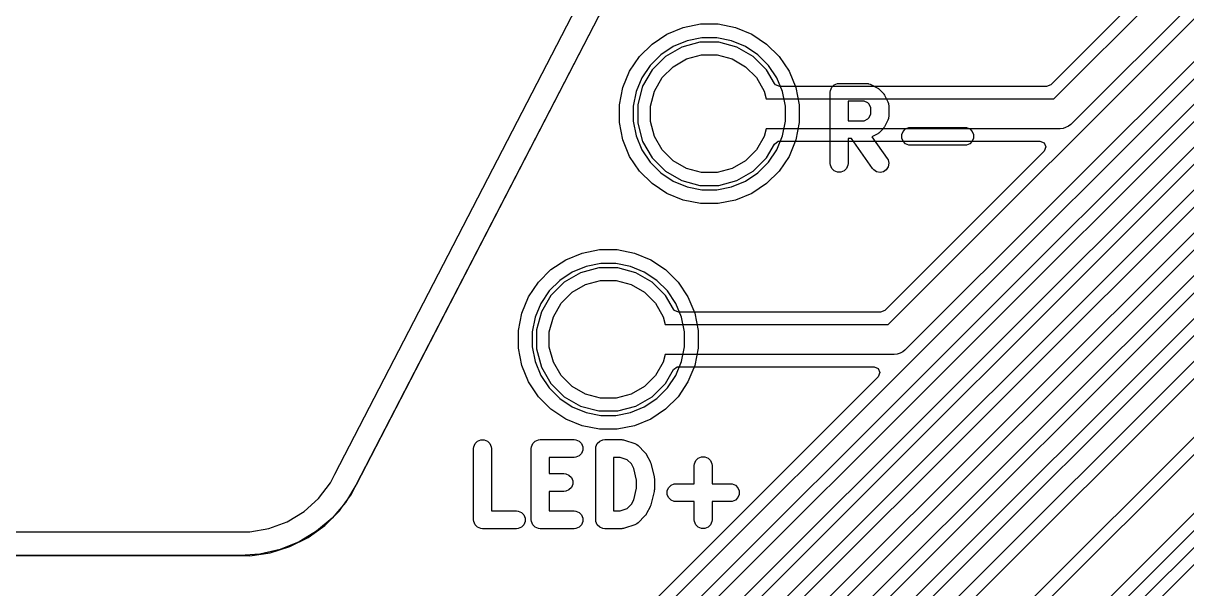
# Model space of a CAD drawing. Extents: x 117.4 to 171.8, y -136.1 to -67.8.
# Drawn here: x 129.31 to 139.1, y -120.69 to -115.93 of the extents above; entities that cross this region are included whole.
import ezdxf

# ---------------------------------------------------------------- set-up
doc = ezdxf.new("R2010")
doc.units = 0
doc.layers.add('BLACK', color=7, linetype='CONTINUOUS')

msp = doc.modelspace()

# ---------------------------------------------------------------- linework, layer by layer
at = {"layer": 'BLACK', "linetype": 'CONTINUOUS'}
for p, q in [((131.931156, -119.724101), (139.391156, -105.284101)), ((139.568844, -105.375898), (132.108844, -119.815899)), ((137.979006, -116.563), (143.6932, -110.848806)), ((136.583314, -118.463), (144.0498, -110.996514)), ((143.910003, -110.991214), (138.121415, -116.779803)), ((132.277317, -123.273305), (144.4064, -111.144222)), ((144.266603, -111.138922), (136.725723, -118.679803)), ((144.536481, -111.229668), (132.407399, -123.35875)), ((132.532317, -123.378929), (144.6614, -111.249846)), ((144.791481, -111.335292), (132.662398, -123.464375)), ((133.716117, -122.555753), (144.9164, -111.35547)), ((145.046482, -111.440915), (133.846199, -122.641198)), ((135.003517, -121.628976), (145.1714, -111.461094)), ((145.301482, -111.546539), (135.133599, -121.714421)), ((135.258518, -121.734601), (145.4264, -111.566719)), ((145.556482, -111.652163), (135.388599, -121.820047)), ((135.513518, -121.840225), (145.681399, -111.672343)), ((145.81148, -111.757789), (135.643599, -121.925671)), ((135.768518, -121.945847), (145.9364, -111.777966)), ((146.066481, -111.863412), (135.898599, -122.031293)), ((136.052454, -122.022536), (146.1914, -111.88359)), ((132.109644, -119.815437), (136.167574, -111.960677)), ((146.490144, -112.079822), (136.351198, -122.218768)), ((136.505054, -122.21001), (146.644, -112.071064)), ((146.942744, -112.267296), (136.803798, -122.406242)), ((136.921277, -122.433861), (147.0966, -112.258538)), ((147.183321, -112.315501), (137.007998, -122.490824)), ((137.124477, -122.518029), (147.2998, -112.342706)), ((138.992195, -115.404855), (137.951195, -116.445855)), ((134.859384, -115.962725), (135.005507, -115.93366)), ((135.005507, -115.93366), (135.154493, -115.93366)), ((135.154493, -115.93366), (135.300616, -115.962725)), ((134.597861, -116.102512), (134.721738, -116.01974)), ((134.721738, -116.01974), (134.859384, -115.962725)), ((135.016965, -116.05), (134.893319, -116.074595)), ((135.143035, -116.05), (135.016965, -116.05)), ((135.266681, -116.074595), (135.143035, -116.05)), ((135.300616, -115.962725), (135.438262, -116.01974)), ((135.438262, -116.01974), (135.562139, -116.102512)), ((134.492512, -116.207861), (134.597861, -116.102512)), ((134.776846, -116.122839), (134.672024, -116.192879)), ((134.847442, -116.128559), (134.710058, -116.207877)), ((134.893319, -116.074595), (134.776846, -116.122839)), ((135.000677, -116.0875), (134.847442, -116.128559)), ((135.000679, -116.0875), (135.000677, -116.0875)), ((135.159321, -116.0875), (135.000679, -116.0875)), ((135.159322, -116.0875), (135.159321, -116.0875)), ((135.312557, -116.128559), (135.159322, -116.0875)), ((135.383154, -116.122839), (135.266681, -116.074595)), ((135.449941, -116.207877), (135.312557, -116.128559)), ((135.487976, -116.192879), (135.383154, -116.122839)), ((135.562139, -116.102512), (135.667488, -116.207861)), ((134.40974, -116.331738), (134.492512, -116.207861)), ((134.672024, -116.192879), (134.582879, -116.282024)), ((134.710051, -116.207883), (134.597883, -116.320051)), ((134.710058, -116.207877), (134.710051, -116.207883)), ((134.775619, -116.293323), (134.888658, -116.22806)), ((134.888658, -116.22806), (135.014737, -116.194278)), ((135.014737, -116.194278), (135.145263, -116.194278)), ((135.145263, -116.194278), (135.271342, -116.22806)), ((135.271342, -116.22806), (135.384381, -116.293323)), ((135.449948, -116.207883), (135.449941, -116.207877)), ((135.562116, -116.320051), (135.449948, -116.207883)), ((135.577121, -116.282024), (135.487976, -116.192879)), ((135.667488, -116.207861), (135.75026, -116.331738)), ((134.352725, -116.469384), (134.40974, -116.331738)), ((134.582879, -116.282024), (134.512839, -116.386846)), ((134.597877, -116.320058), (134.518559, -116.457442)), ((134.597883, -116.320051), (134.597877, -116.320058)), ((134.683323, -116.385619), (134.775619, -116.293323)), ((135.384381, -116.293323), (135.476677, -116.385619)), ((135.562122, -116.320058), (135.562116, -116.320051)), ((135.628772, -116.4355), (135.562122, -116.320058)), ((135.647161, -116.386846), (135.577121, -116.282024)), ((135.75026, -116.331738), (135.807275, -116.469384)), ((134.512839, -116.386846), (134.464595, -116.503319)), ((134.61806, -116.498658), (134.683323, -116.385619)), ((135.476677, -116.385619), (135.54194, -116.498658)), ((135.636718, -116.445855), (135.628772, -116.4355)), ((135.672073, -116.4605), (135.636718, -116.445855)), ((135.695405, -116.503319), (135.647161, -116.386846)), ((136.109181, -116.467103), (136.129873, -116.446411)), ((136.129873, -116.446411), (136.156909, -116.435212)), ((136.156909, -116.435212), (136.171541, -116.433771)), ((136.171541, -116.433771), (136.400112, -116.433771)), ((136.400112, -116.433771), (136.414744, -116.435212)), ((136.414744, -116.435212), (136.417233, -116.436243)), ((136.417233, -116.436243), (136.419921, -116.436434)), ((136.419921, -116.436434), (136.433653, -116.441689)), ((136.433653, -116.441689), (136.490796, -116.47026)), ((137.951195, -116.445855), (137.91584, -116.4605)), ((134.32366, -116.615507), (134.352725, -116.469384)), ((134.464595, -116.503319), (134.44, -116.626965)), ((134.518559, -116.457442), (134.4775, -116.610677)), ((134.584278, -116.624737), (134.61806, -116.498658)), ((135.54194, -116.498658), (135.55918, -116.563)), ((137.91584, -116.4605), (135.672073, -116.4605)), ((135.72, -116.626965), (135.695405, -116.503319)), ((135.807275, -116.469384), (135.83634, -116.615507)), ((136.096541, -116.508771), (136.097982, -116.494139)), ((136.096541, -117.108771), (136.096541, -116.508771)), ((136.097982, -116.494139), (136.109181, -116.467103)), ((136.490796, -116.47026), (136.497093, -116.474223)), ((136.497093, -116.474223), (136.498924, -116.474982)), ((136.498924, -116.474982), (136.500983, -116.476672)), ((136.500983, -116.476672), (136.503239, -116.478092)), ((136.503239, -116.478092), (136.504537, -116.479589)), ((136.504537, -116.479589), (136.510289, -116.48431)), ((136.510289, -116.48431), (136.53886, -116.512882)), ((136.53886, -116.512882), (136.54358, -116.518633)), ((136.54358, -116.518633), (136.545075, -116.51993)), ((136.545075, -116.51993), (136.546493, -116.522183)), ((136.546493, -116.522183), (136.548187, -116.524247)), ((136.548187, -116.524247), (136.548945, -116.526078)), ((136.548945, -116.526078), (136.552908, -116.532373)), ((136.552908, -116.532373), (136.58148, -116.589515)), ((134.32366, -116.626965), (134.32366, -116.615507)), ((134.32366, -116.764493), (134.32366, -116.626965)), ((134.44, -116.626965), (134.44, -116.753035)), ((134.4775, -116.610677), (134.4775, -116.769322)), ((134.584278, -116.755263), (134.584278, -116.624737)), ((135.55918, -116.563), (137.979006, -116.563)), ((135.72, -116.753035), (135.72, -116.626965)), ((135.83634, -116.615507), (135.83634, -116.764493)), ((136.382408, -116.583771), (136.246541, -116.583771)), ((136.246541, -116.583771), (136.246541, -116.748057)), ((136.412826, -116.59898), (136.382408, -116.583771)), ((136.424186, -116.61034), (136.412826, -116.59898)), ((136.439398, -116.640762), (136.424186, -116.61034)), ((136.439398, -116.691065), (136.439398, -116.640762)), ((136.58148, -116.589515), (136.586735, -116.603247)), ((136.586735, -116.603247), (136.586926, -116.605936)), ((136.586926, -116.605936), (136.587957, -116.608425)), ((136.587957, -116.608425), (136.589398, -116.623057)), ((136.589398, -116.623057), (136.589398, -116.708771)), ((136.382406, -116.748057), (136.412828, -116.732845)), ((136.412828, -116.732845), (136.424187, -116.721486)), ((136.424187, -116.721486), (136.439398, -116.691065)), ((136.58148, -116.742313), (136.552908, -116.799455)), ((136.586735, -116.728581), (136.58148, -116.742313)), ((136.586926, -116.725891), (136.586735, -116.728581)), ((136.587957, -116.723403), (136.586926, -116.725891)), ((136.589398, -116.708771), (136.587957, -116.723403)), ((134.352725, -116.910616), (134.32366, -116.764493)), ((134.44, -116.753035), (134.464595, -116.876681)), ((134.4775, -116.769322), (134.518559, -116.922557)), ((134.61806, -116.881342), (134.584278, -116.755263)), ((135.55918, -116.817), (135.54194, -116.881342)), ((138.031612, -116.817), (135.55918, -116.817)), ((135.695405, -116.876681), (135.72, -116.753035)), ((135.83634, -116.764493), (135.807275, -116.910616)), ((136.246541, -116.748057), (136.382406, -116.748057)), ((136.538859, -116.818947), (136.510288, -116.847518)), ((136.543579, -116.813194), (136.538859, -116.818947)), ((136.545075, -116.811898), (136.543579, -116.813194)), ((136.546494, -116.809643), (136.545075, -116.811898)), ((136.548186, -116.807582), (136.546494, -116.809643)), ((136.548944, -116.805751), (136.548186, -116.807582)), ((136.552908, -116.799455), (136.548944, -116.805751)), ((136.697982, -116.865568), (136.709181, -116.838532)), ((136.709181, -116.838532), (136.729873, -116.81784)), ((136.729873, -116.81784), (136.756909, -116.806641)), ((136.756909, -116.806641), (136.771541, -116.8052)), ((136.771541, -116.8052), (137.228684, -116.8052)), ((137.228684, -116.8052), (137.243316, -116.806641)), ((137.243316, -116.806641), (137.270352, -116.81784)), ((137.270352, -116.81784), (137.291044, -116.838532)), ((137.291044, -116.838532), (137.302243, -116.865568)), ((138.056388, -116.81456), (138.031612, -116.817)), ((138.056389, -116.81456), (138.056388, -116.81456)), ((138.075352, -116.806704), (138.056389, -116.81456)), ((138.102169, -116.795597), (138.075352, -116.806704)), ((138.10217, -116.795596), (138.102169, -116.795597)), ((138.121415, -116.779803), (138.10217, -116.795596)), ((134.40974, -117.048262), (134.352725, -116.910616)), ((134.464595, -116.876681), (134.512839, -116.993154)), ((134.518559, -116.922557), (134.597877, -117.059941)), ((134.683323, -116.994381), (134.61806, -116.881342)), ((135.54194, -116.881342), (135.476677, -116.994381)), ((135.628772, -116.9445), (135.659132, -116.921204)), ((135.647161, -116.993154), (135.695405, -116.876681)), ((135.659132, -116.921204), (135.672073, -116.9195)), ((135.672073, -116.9195), (137.861148, -116.9195)), ((135.807275, -116.910616), (135.75026, -117.048262)), ((136.275349, -116.898057), (136.246541, -116.898057)), ((136.246541, -116.898057), (136.246541, -117.108771)), ((136.452955, -117.15178), (136.275349, -116.898057)), ((136.490796, -116.861567), (136.447913, -116.883008)), ((136.447913, -116.883008), (136.57584, -117.065761)), ((136.497092, -116.857603), (136.490796, -116.861567)), ((136.498923, -116.856845), (136.497092, -116.857603)), ((136.500984, -116.855153), (136.498923, -116.856845)), ((136.503239, -116.853734), (136.500984, -116.855153)), ((136.504535, -116.852238), (136.503239, -116.853734)), ((136.510288, -116.847518), (136.504535, -116.852238)), ((136.697982, -116.894832), (136.697982, -116.865568)), ((136.709181, -116.921868), (136.697982, -116.894832)), ((136.729873, -116.94256), (136.709181, -116.921868)), ((137.291044, -116.921868), (137.270352, -116.94256)), ((137.302243, -116.894832), (137.291044, -116.921868)), ((137.302243, -116.865568), (137.302243, -116.894832)), ((137.861148, -116.9195), (137.896503, -116.934145)), ((137.896503, -116.934145), (137.911148, -116.9695)), ((134.512839, -116.993154), (134.582879, -117.097976)), ((134.775619, -117.086677), (134.683323, -116.994381)), ((135.476677, -116.994381), (135.384381, -117.086677)), ((135.562122, -117.059941), (135.628772, -116.9445)), ((135.577121, -117.097976), (135.647161, -116.993154)), ((137.896503, -117.004855), (136.555503, -118.345855)), ((136.756909, -116.953759), (136.729873, -116.94256)), ((136.771541, -116.9552), (136.756909, -116.953759)), ((137.228684, -116.9552), (136.771541, -116.9552)), ((137.243316, -116.953759), (137.228684, -116.9552)), ((137.270352, -116.94256), (137.243316, -116.953759)), ((137.911148, -116.9695), (137.896503, -117.004855)), ((134.492512, -117.172139), (134.40974, -117.048262)), ((134.582879, -117.097976), (134.672024, -117.187121)), ((134.597877, -117.059941), (134.597883, -117.059948)), ((134.597883, -117.059948), (134.710051, -117.172116)), ((134.888658, -117.15194), (134.775619, -117.086677)), ((135.384381, -117.086677), (135.271342, -117.15194)), ((135.449944, -117.17212), (135.56212, -117.059944)), ((135.487976, -117.187121), (135.577121, -117.097976)), ((135.56212, -117.059944), (135.562122, -117.059941)), ((135.75026, -117.048262), (135.667488, -117.172139)), ((136.097982, -117.123403), (136.096541, -117.108771)), ((136.109181, -117.150439), (136.097982, -117.123403)), ((136.2451, -117.123403), (136.233901, -117.150439)), ((136.246541, -117.108771), (136.2451, -117.123403)), ((136.57584, -117.065761), (136.58305, -117.078574)), ((136.58305, -117.078574), (136.58938, -117.107145)), ((136.58938, -117.107145), (136.584295, -117.135963)), ((134.597861, -117.277488), (134.492512, -117.172139)), ((134.672024, -117.187121), (134.776846, -117.257161)), ((134.710051, -117.172116), (134.710058, -117.172122)), ((134.710058, -117.172122), (134.823152, -117.237416)), ((135.014737, -117.185722), (134.888658, -117.15194)), ((135.145263, -117.185722), (135.014737, -117.185722)), ((135.271342, -117.15194), (135.145263, -117.185722)), ((135.312556, -117.251441), (135.410476, -117.194907)), ((135.383154, -117.257161), (135.487976, -117.187121)), ((135.410476, -117.194907), (135.449941, -117.172122)), ((135.449941, -117.172121), (135.449944, -117.17212)), ((135.449941, -117.172122), (135.449941, -117.172121)), ((135.667488, -117.172139), (135.562139, -117.277488)), ((136.129873, -117.171131), (136.109181, -117.150439)), ((136.156909, -117.18233), (136.129873, -117.171131)), ((136.186173, -117.18233), (136.156909, -117.18233)), ((136.213209, -117.171131), (136.186173, -117.18233)), ((136.233901, -117.150439), (136.213209, -117.171131)), ((136.462527, -117.162941), (136.452955, -117.15178)), ((136.487205, -117.178667), (136.462527, -117.162941)), ((136.516023, -117.183753), (136.487205, -117.178667)), ((136.544594, -117.177423), (136.516023, -117.183753)), ((136.568568, -117.160642), (136.544594, -117.177423)), ((136.584295, -117.135963), (136.568568, -117.160642)), ((134.721738, -117.36026), (134.597861, -117.277488)), ((134.776846, -117.257161), (134.893319, -117.305405)), ((134.823152, -117.237416), (134.847444, -117.251441)), ((134.847444, -117.251441), (135.000679, -117.2925)), ((134.893319, -117.305405), (135.016965, -117.33)), ((135.000679, -117.2925), (135.000683, -117.2925)), ((135.000683, -117.2925), (135.159317, -117.2925)), ((135.016965, -117.33), (135.143035, -117.33)), ((135.143035, -117.33), (135.266681, -117.305405)), ((135.159317, -117.2925), (135.159321, -117.2925)), ((135.159321, -117.2925), (135.312556, -117.251441)), ((135.266681, -117.305405), (135.383154, -117.257161)), ((135.562139, -117.277488), (135.438262, -117.36026)), ((134.859384, -117.417275), (134.721738, -117.36026)), ((135.005507, -117.44634), (134.859384, -117.417275)), ((135.300616, -117.417275), (135.154493, -117.44634)), ((135.438262, -117.36026), (135.300616, -117.417275)), ((135.154493, -117.44634), (135.005507, -117.44634)), ((133.871738, -117.91974), (134.009384, -117.862725)), ((134.009384, -117.862725), (134.155507, -117.83366)), ((134.155507, -117.83366), (134.304493, -117.83366)), ((134.304493, -117.83366), (134.450616, -117.862725)), ((134.450616, -117.862725), (134.588262, -117.91974)), ((133.642512, -118.107861), (133.747861, -118.002512)), ((133.747861, -118.002512), (133.871738, -117.91974)), ((134.043319, -117.974595), (133.926846, -118.022839)), ((134.150677, -117.9875), (133.997442, -118.028559)), ((134.166965, -117.95), (134.043319, -117.974595)), ((134.150679, -117.9875), (134.150677, -117.9875)), ((134.309321, -117.9875), (134.150679, -117.9875)), ((134.293035, -117.95), (134.166965, -117.95)), ((134.416681, -117.974595), (134.293035, -117.95)), ((134.309322, -117.9875), (134.309321, -117.9875)), ((134.462557, -118.028559), (134.309322, -117.9875)), ((134.533154, -118.022839), (134.416681, -117.974595)), ((134.588262, -117.91974), (134.712139, -118.002512)), ((134.712139, -118.002512), (134.817488, -118.107861)), ((133.55974, -118.231738), (133.642512, -118.107861)), ((133.822024, -118.092879), (133.732879, -118.182024)), ((133.860051, -118.107883), (133.747883, -118.220051)), ((133.926846, -118.022839), (133.822024, -118.092879)), ((133.860058, -118.107877), (133.860051, -118.107883)), ((133.997442, -118.028559), (133.860058, -118.107877)), ((134.038658, -118.12806), (134.164737, -118.094278)), ((134.164737, -118.094278), (134.295263, -118.094278)), ((134.295263, -118.094278), (134.421342, -118.12806)), ((134.599941, -118.107877), (134.462557, -118.028559)), ((134.637976, -118.092879), (134.533154, -118.022839)), ((134.599948, -118.107883), (134.599941, -118.107877)), ((134.712116, -118.220051), (134.599948, -118.107883)), ((134.727121, -118.182024), (134.637976, -118.092879)), ((134.817488, -118.107861), (134.90026, -118.231738)), ((133.732879, -118.182024), (133.662839, -118.286846)), ((133.833323, -118.285619), (133.925619, -118.193323)), ((133.925619, -118.193323), (134.038658, -118.12806)), ((134.421342, -118.12806), (134.534381, -118.193323)), ((134.534381, -118.193323), (134.626677, -118.285619)), ((134.797161, -118.286846), (134.727121, -118.182024)), ((133.502725, -118.369384), (133.55974, -118.231738)), ((133.662839, -118.286846), (133.614595, -118.403319)), ((133.747877, -118.220058), (133.668559, -118.357442)), ((133.747883, -118.220051), (133.747877, -118.220058)), ((133.76806, -118.398658), (133.833323, -118.285619)), ((134.626677, -118.285619), (134.69194, -118.398658)), ((134.712122, -118.220058), (134.712116, -118.220051)), ((134.778772, -118.3355), (134.712122, -118.220058)), ((134.845405, -118.403319), (134.797161, -118.286846)), ((134.90026, -118.231738), (134.957275, -118.369384)), ((133.47366, -118.515507), (133.502725, -118.369384)), ((133.614595, -118.403319), (133.59, -118.526965)), ((133.668559, -118.357442), (133.6275, -118.510677)), ((133.734278, -118.524737), (133.76806, -118.398658)), ((134.69194, -118.398658), (134.70918, -118.463)), ((134.786718, -118.345855), (134.778772, -118.3355)), ((134.822073, -118.3605), (134.786718, -118.345855)), ((136.520148, -118.3605), (134.822073, -118.3605)), ((134.87, -118.526965), (134.845405, -118.403319)), ((134.957275, -118.369384), (134.98634, -118.515507)), ((136.555503, -118.345855), (136.520148, -118.3605)), ((134.70918, -118.463), (136.583314, -118.463)), ((133.47366, -118.526965), (133.47366, -118.515507)), ((133.47366, -118.664493), (133.47366, -118.526965)), ((133.59, -118.526965), (133.59, -118.653035)), ((133.6275, -118.510677), (133.6275, -118.669322)), ((133.734278, -118.655263), (133.734278, -118.524737)), ((134.87, -118.653035), (134.87, -118.526965)), ((134.98634, -118.515507), (134.98634, -118.664493)), ((133.502725, -118.810616), (133.47366, -118.664493)), ((133.59, -118.653035), (133.614595, -118.776681)), ((133.6275, -118.669322), (133.668559, -118.822557)), ((133.76806, -118.781342), (133.734278, -118.655263)), ((134.845405, -118.776681), (134.87, -118.653035)), ((134.98634, -118.664493), (134.957275, -118.810616)), ((136.706477, -118.695597), (136.684295, -118.704785)), ((136.706478, -118.695596), (136.706477, -118.695597)), ((136.725723, -118.679803), (136.706478, -118.695596)), ((133.614595, -118.776681), (133.662839, -118.893154)), ((133.833323, -118.894381), (133.76806, -118.781342)), ((134.69194, -118.781342), (134.626677, -118.894381)), ((134.70918, -118.717), (134.69194, -118.781342)), ((136.63592, -118.717), (134.70918, -118.717)), ((134.797161, -118.893154), (134.845405, -118.776681)), ((136.660696, -118.71456), (136.63592, -118.717)), ((136.660697, -118.71456), (136.660696, -118.71456)), ((136.684295, -118.704785), (136.660697, -118.71456)), ((133.55974, -118.948262), (133.502725, -118.810616)), ((133.662839, -118.893154), (133.732879, -118.997976)), ((133.668559, -118.822557), (133.747877, -118.959941)), ((133.925619, -118.986677), (133.833323, -118.894381)), ((134.626677, -118.894381), (134.534381, -118.986677)), ((134.712122, -118.959941), (134.778772, -118.8445)), ((134.727121, -118.997976), (134.797161, -118.893154)), ((134.778772, -118.8445), (134.809132, -118.821204)), ((134.809132, -118.821204), (134.822073, -118.8195)), ((134.822073, -118.8195), (136.465456, -118.8195)), ((134.957275, -118.810616), (134.90026, -118.948262)), ((136.465456, -118.8195), (136.500811, -118.834145)), ((136.500811, -118.834145), (136.515456, -118.8695)), ((136.515456, -118.8695), (136.500811, -118.904855)), ((136.500811, -118.904855), (132.229974, -123.175692)), ((133.642512, -119.072139), (133.55974, -118.948262)), ((133.747877, -118.959941), (133.747883, -118.959948)), ((133.747883, -118.959948), (133.860051, -119.072116)), ((134.038658, -119.05194), (133.925619, -118.986677)), ((134.534381, -118.986677), (134.421342, -119.05194)), ((134.599944, -119.07212), (134.71212, -118.959944)), ((134.71212, -118.959944), (134.712122, -118.959941)), ((134.90026, -118.948262), (134.817488, -119.072139)), ((133.747861, -119.177488), (133.642512, -119.072139)), ((133.732879, -118.997976), (133.822024, -119.087121)), ((133.822024, -119.087121), (133.926846, -119.157161)), ((133.860051, -119.072116), (133.860058, -119.072122)), ((133.860058, -119.072122), (133.997442, -119.15144)), ((134.164737, -119.085722), (134.038658, -119.05194)), ((134.295263, -119.085722), (134.164737, -119.085722)), ((134.421342, -119.05194), (134.295263, -119.085722)), ((134.533154, -119.157161), (134.637976, -119.087121)), ((134.558903, -119.095815), (134.599941, -119.072122)), ((134.599941, -119.072121), (134.599944, -119.07212)), ((134.599941, -119.072122), (134.599941, -119.072121)), ((134.637976, -119.087121), (134.727121, -118.997976)), ((134.817488, -119.072139), (134.712139, -119.177488)), ((133.871738, -119.26026), (133.747861, -119.177488)), ((133.926846, -119.157161), (134.043319, -119.205405)), ((133.997442, -119.15144), (133.997444, -119.151441)), ((133.997444, -119.151441), (134.150679, -119.1925)), ((134.309321, -119.1925), (134.462556, -119.151441)), ((134.416681, -119.205405), (134.533154, -119.157161)), ((134.462556, -119.151441), (134.558903, -119.095815)), ((134.712139, -119.177488), (134.588262, -119.26026)), ((134.009384, -119.317275), (133.871738, -119.26026)), ((134.043319, -119.205405), (134.166965, -119.23)), ((134.150679, -119.1925), (134.150683, -119.1925)), ((134.150683, -119.1925), (134.309317, -119.1925)), ((134.166965, -119.23), (134.293035, -119.23)), ((134.293035, -119.23), (134.416681, -119.205405)), ((134.309317, -119.1925), (134.309321, -119.1925)), ((134.588262, -119.26026), (134.450616, -119.317275)), ((134.155507, -119.34634), (134.009384, -119.317275)), ((134.304493, -119.34634), (134.155507, -119.34634)), ((134.450616, -119.317275), (134.304493, -119.34634)), ((133.097982, -119.494139), (133.109181, -119.467103)), ((133.109181, -119.467103), (133.129873, -119.446411)), ((133.129873, -119.446411), (133.156909, -119.435212)), ((133.156909, -119.435212), (133.186173, -119.435212)), ((133.186173, -119.435212), (133.213209, -119.446411)), ((133.213209, -119.446411), (133.233901, -119.467103)), ((133.233901, -119.467103), (133.2451, -119.494139)), ((133.583696, -119.494139), (133.594895, -119.467103)), ((133.594895, -119.467103), (133.615587, -119.446411)), ((133.615587, -119.446411), (133.642623, -119.435212)), ((133.642623, -119.435212), (133.657255, -119.433771)), ((133.657255, -119.433771), (133.942969, -119.433771)), ((133.942969, -119.433771), (133.957601, -119.435212)), ((133.957601, -119.435212), (133.984637, -119.446411)), ((133.984637, -119.446411), (134.005329, -119.467103)), ((134.005329, -119.467103), (134.016528, -119.494139)), ((134.126553, -119.494139), (134.137752, -119.467103)), ((134.137752, -119.467103), (134.158444, -119.446411)), ((134.158444, -119.446411), (134.18548, -119.435212)), ((134.18548, -119.435212), (134.200112, -119.433771)), ((134.200112, -119.433771), (134.342969, -119.433771)), ((134.342969, -119.433771), (134.350374, -119.4345)), ((134.350374, -119.4345), (134.352349, -119.43436)), ((134.352349, -119.43436), (134.354946, -119.43495)), ((134.354946, -119.43495), (134.357601, -119.435212)), ((134.357601, -119.435212), (134.359432, -119.43597)), ((134.359432, -119.43597), (134.366686, -119.43762)), ((134.366686, -119.43762), (134.452399, -119.466191)), ((134.452399, -119.466191), (134.465825, -119.472185)), ((134.465825, -119.472185), (134.46786, -119.47395)), ((134.46786, -119.47395), (134.470351, -119.474982)), ((134.470351, -119.474982), (134.481716, -119.484309)), ((133.096541, -119.508771), (133.097982, -119.494139)), ((133.096541, -120.108771), (133.096541, -119.508771)), ((133.2451, -119.494139), (133.246541, -119.508771)), ((133.246541, -119.508771), (133.246541, -120.033771)), ((133.582255, -119.508771), (133.583696, -119.494139)), ((133.582255, -120.108771), (133.582255, -119.508771)), ((133.984637, -119.571131), (133.957601, -119.58233)), ((134.005329, -119.550439), (133.984637, -119.571131)), ((134.016528, -119.523403), (134.005329, -119.550439)), ((134.016528, -119.494139), (134.016528, -119.523403)), ((134.125112, -119.508771), (134.126553, -119.494139)), ((134.125112, -120.108771), (134.125112, -119.508771)), ((134.481716, -119.484309), (134.538859, -119.541452)), ((134.538859, -119.541452), (134.543579, -119.547204)), ((134.543579, -119.547204), (134.545076, -119.548502)), ((134.545076, -119.548502), (134.546495, -119.550757)), ((134.546495, -119.550757), (134.548186, -119.552817)), ((134.548186, -119.552817), (134.548943, -119.554646)), ((134.548943, -119.554646), (134.552908, -119.560944)), ((134.552908, -119.560944), (134.581479, -119.618088)), ((134.987015, -119.589268), (135.014051, -119.578069)), ((135.014051, -119.578069), (135.043315, -119.578069)), ((135.043315, -119.578069), (135.070351, -119.589268)), ((133.942969, -119.583771), (133.732255, -119.583771)), ((133.732255, -119.583771), (133.732255, -119.719485)), ((133.957601, -119.58233), (133.942969, -119.583771)), ((134.330799, -119.583771), (134.275112, -119.583771)), ((134.275112, -119.583771), (134.275112, -120.033771)), ((134.388169, -119.602894), (134.330799, -119.583771)), ((134.424186, -119.638911), (134.388169, -119.602894)), ((134.443632, -119.677803), (134.424186, -119.638911)), ((134.467969, -119.775148), (134.443632, -119.677803)), ((134.581479, -119.618088), (134.581887, -119.619155)), ((134.581887, -119.619155), (134.582211, -119.619592)), ((134.582211, -119.619592), (134.584412, -119.625752)), ((134.584412, -119.625752), (134.586734, -119.63182)), ((134.586734, -119.63182), (134.586772, -119.632358)), ((134.586772, -119.632358), (134.587158, -119.633438)), ((134.587158, -119.633438), (134.61573, -119.747723)), ((134.953683, -119.651628), (134.955124, -119.636996)), ((134.953683, -119.8052), (134.953683, -119.651628)), ((134.955124, -119.636996), (134.966323, -119.60996)), ((134.966323, -119.60996), (134.987015, -119.589268)), ((135.070351, -119.589268), (135.091043, -119.60996)), ((135.091043, -119.60996), (135.102242, -119.636996)), ((135.102242, -119.636996), (135.103683, -119.651628)), ((135.103683, -119.651628), (135.103683, -119.8052)), ((131.893628, -119.79884), (131.930577, -119.725237)), ((131.930577, -119.725237), (131.930578, -119.725238)), ((131.930578, -119.725238), (131.930805, -119.724981)), ((131.930805, -119.724981), (131.931156, -119.724101)), ((133.732255, -119.719485), (133.857255, -119.719485)), ((133.857255, -119.719485), (133.871887, -119.720926)), ((133.871887, -119.720926), (133.898923, -119.732125)), ((133.898923, -119.732125), (133.919615, -119.752817)), ((133.919615, -119.752817), (133.930814, -119.779853)), ((134.467969, -119.842393), (134.467969, -119.775148)), ((134.61573, -119.747723), (134.616105, -119.750261)), ((134.616105, -119.750261), (134.616528, -119.751282)), ((134.616528, -119.751282), (134.61707, -119.756793)), ((134.61707, -119.756793), (134.61788, -119.762268)), ((134.61788, -119.762268), (134.617717, -119.76336)), ((134.617717, -119.76336), (134.617969, -119.765914)), ((134.617969, -119.765914), (134.617969, -119.851628)), ((131.793788, -119.929844), (131.893628, -119.79884)), ((132.107173, -119.818476), (132.020008, -119.962485)), ((132.071107, -119.892492), (132.109522, -119.815676)), ((132.108844, -119.815899), (132.107173, -119.818476)), ((132.109522, -119.815676), (132.109644, -119.815437)), ((133.857255, -119.869485), (133.732255, -119.869485)), ((133.732255, -119.869485), (133.732255, -120.033771)), ((133.871887, -119.868044), (133.857255, -119.869485)), ((133.898923, -119.856845), (133.871887, -119.868044)), ((133.919615, -119.836153), (133.898923, -119.856845)), ((133.930814, -119.809117), (133.919615, -119.836153)), ((133.930814, -119.779853), (133.930814, -119.809117)), ((134.443632, -119.939738), (134.467969, -119.842393)), ((134.61573, -119.869819), (134.587158, -119.984104)), ((134.616105, -119.86728), (134.61573, -119.869819)), ((134.616528, -119.86626), (134.616105, -119.86728)), ((134.61707, -119.860748), (134.616528, -119.86626)), ((134.61788, -119.855274), (134.61707, -119.860748)), ((134.617969, -119.851628), (134.617717, -119.854181)), ((134.617717, -119.854181), (134.61788, -119.855274)), ((134.726553, -119.865568), (134.737752, -119.838532)), ((134.726553, -119.894832), (134.726553, -119.865568)), ((134.737752, -119.838532), (134.758444, -119.81784)), ((134.758444, -119.81784), (134.78548, -119.806641)), ((134.78548, -119.806641), (134.800112, -119.8052)), ((134.800112, -119.8052), (134.953683, -119.8052)), ((135.103683, -119.8052), (135.257255, -119.8052)), ((135.257255, -119.8052), (135.271887, -119.806641)), ((135.271887, -119.806641), (135.298923, -119.81784)), ((135.298923, -119.81784), (135.319615, -119.838532)), ((135.319615, -119.838532), (135.330814, -119.865568)), ((135.330814, -119.865568), (135.330814, -119.894832)), ((131.671321, -120.039989), (131.793788, -119.929844)), ((132.020008, -119.962485), (131.908152, -120.094033)), ((131.987137, -120.009005), (132.071104, -119.892496)), ((132.071103, -119.892496), (132.071107, -119.892492)), ((132.071104, -119.892496), (132.071103, -119.892496)), ((134.424186, -119.97863), (134.443632, -119.939738)), ((134.737752, -119.921868), (134.726553, -119.894832)), ((134.758444, -119.94256), (134.737752, -119.921868)), ((134.78548, -119.953759), (134.758444, -119.94256)), ((134.800112, -119.9552), (134.78548, -119.953759)), ((134.953683, -119.9552), (134.800112, -119.9552)), ((134.953683, -120.108771), (134.953683, -119.9552)), ((135.257255, -119.9552), (135.103683, -119.9552)), ((135.103683, -119.9552), (135.103683, -120.108771)), ((135.271887, -119.953759), (135.257255, -119.9552)), ((135.298923, -119.94256), (135.271887, -119.953759)), ((135.319615, -119.921868), (135.298923, -119.94256)), ((135.330814, -119.894832), (135.319615, -119.921868)), ((131.530502, -120.125431), (131.671321, -120.039989)), ((131.847284, -120.155718), (131.969772, -120.033099)), ((131.969772, -120.033099), (131.987137, -120.009005)), ((133.246541, -120.033771), (133.457255, -120.033771)), ((133.457255, -120.033771), (133.471887, -120.035212)), ((133.471887, -120.035212), (133.498923, -120.046411)), ((133.498923, -120.046411), (133.519615, -120.067103)), ((133.519615, -120.067103), (133.530814, -120.094139)), ((133.732255, -120.033771), (133.942969, -120.033771)), ((133.942969, -120.033771), (133.957601, -120.035212)), ((133.957601, -120.035212), (133.984637, -120.046411)), ((133.984637, -120.046411), (134.005329, -120.067103)), ((134.005329, -120.067103), (134.016528, -120.094139)), ((134.275112, -120.033771), (134.330799, -120.033771)), ((134.330799, -120.033771), (134.388169, -120.014647)), ((134.388169, -120.014647), (134.424186, -119.97863)), ((134.543579, -120.070337), (134.538859, -120.07609)), ((134.545076, -120.06904), (134.543579, -120.070337)), ((134.546495, -120.066784), (134.545076, -120.06904)), ((134.548186, -120.064725), (134.546495, -120.066784)), ((134.548943, -120.062895), (134.548186, -120.064725)), ((134.552908, -120.056598), (134.548943, -120.062895)), ((134.581479, -119.999454), (134.552908, -120.056598)), ((134.581887, -119.998386), (134.581479, -119.999454)), ((134.582211, -119.99795), (134.581887, -119.998386)), ((134.584412, -119.991789), (134.582211, -119.99795)), ((134.586734, -119.985722), (134.584412, -119.991789)), ((134.586772, -119.985183), (134.586734, -119.985722)), ((134.587158, -119.984104), (134.586772, -119.985183)), ((131.376248, -120.183186), (131.530502, -120.125431)), ((131.706786, -120.257204), (131.847284, -120.155718)), ((131.908152, -120.094033), (131.776724, -120.20603)), ((133.097982, -120.123403), (133.096541, -120.108771)), ((133.109181, -120.150439), (133.097982, -120.123403)), ((133.129873, -120.171131), (133.109181, -120.150439)), ((133.519615, -120.150439), (133.498923, -120.171131)), ((133.530814, -120.123403), (133.519615, -120.150439)), ((133.530814, -120.094139), (133.530814, -120.123403)), ((133.583696, -120.123403), (133.582255, -120.108771)), ((133.594895, -120.150439), (133.583696, -120.123403)), ((133.615587, -120.171131), (133.594895, -120.150439)), ((134.005329, -120.150439), (133.984637, -120.171131)), ((134.016528, -120.123403), (134.005329, -120.150439)), ((134.016528, -120.094139), (134.016528, -120.123403)), ((134.126553, -120.123403), (134.125112, -120.108771)), ((134.137752, -120.150439), (134.126553, -120.123403)), ((134.158444, -120.171131), (134.137752, -120.150439)), ((134.452399, -120.151351), (134.366686, -120.179922)), ((134.465825, -120.145357), (134.452399, -120.151351)), ((134.46786, -120.143591), (134.465825, -120.145357)), ((134.470351, -120.14256), (134.46786, -120.143591)), ((134.481716, -120.133233), (134.470351, -120.14256)), ((134.538859, -120.07609), (134.481716, -120.133233)), ((134.955124, -120.123403), (134.953683, -120.108771)), ((134.966323, -120.150439), (134.955124, -120.123403)), ((134.987015, -120.171131), (134.966323, -120.150439)), ((135.091043, -120.150439), (135.070351, -120.171131)), ((135.102242, -120.123403), (135.091043, -120.150439)), ((135.103683, -120.108771), (135.102242, -120.123403)), ((118.51, -120.21), (131.13, -120.21)), ((131.13, -120.21), (131.131182, -120.210116)), ((131.131182, -120.210116), (131.131595, -120.210013)), ((131.131595, -120.210013), (131.131595, -120.21002)), ((131.131595, -120.21002), (131.213942, -120.21124)), ((131.213942, -120.21124), (131.376248, -120.183186)), ((131.551885, -120.334951), (131.706786, -120.257204)), ((131.776724, -120.20603), (131.629097, -120.295603)), ((133.156909, -120.18233), (133.129873, -120.171131)), ((133.171541, -120.183771), (133.156909, -120.18233)), ((133.457255, -120.183771), (133.171541, -120.183771)), ((133.471887, -120.18233), (133.457255, -120.183771)), ((133.498923, -120.171131), (133.471887, -120.18233)), ((133.642623, -120.18233), (133.615587, -120.171131)), ((133.657255, -120.183771), (133.642623, -120.18233)), ((133.942969, -120.183771), (133.657255, -120.183771)), ((133.957601, -120.18233), (133.942969, -120.183771)), ((133.984637, -120.171131), (133.957601, -120.18233)), ((134.18548, -120.18233), (134.158444, -120.171131)), ((134.200112, -120.183771), (134.18548, -120.18233)), ((134.342969, -120.183771), (134.200112, -120.183771)), ((134.350374, -120.183041), (134.342969, -120.183771)), ((134.352349, -120.183182), (134.350374, -120.183041)), ((134.354946, -120.182591), (134.352349, -120.183182)), ((134.357601, -120.18233), (134.354946, -120.182591)), ((134.359432, -120.181571), (134.357601, -120.18233)), ((134.366686, -120.179922), (134.359432, -120.181571)), ((135.014051, -120.18233), (134.987015, -120.171131)), ((135.043315, -120.18233), (135.014051, -120.18233)), ((135.070351, -120.171131), (135.043315, -120.18233)), ((131.469062, -120.360451), (131.300724, -120.398911)), ((131.386557, -120.386965), (131.551885, -120.334951)), ((131.629097, -120.295603), (131.469062, -120.360451)), ((131.13, -120.41), (118.51, -120.41)), ((120.84763, -120.4105), (131.128316, -120.4105)), ((131.128316, -120.4105), (131.129132, -120.410507)), ((131.129132, -120.410507), (131.215038, -120.411909)), ((131.133151, -120.409689), (131.13, -120.41)), ((131.300724, -120.398911), (131.133151, -120.409689)), ((131.215038, -120.411909), (131.215039, -120.411908)), ((131.215039, -120.411908), (131.215044, -120.411909)), ((131.215044, -120.411909), (131.215048, -120.411908)), ((131.215048, -120.411908), (131.215055, -120.411908)), ((131.215055, -120.411908), (131.386545, -120.386967)), ((131.386545, -120.386967), (131.386547, -120.386966)), ((131.386547, -120.386966), (131.386557, -120.386965))]:
    msp.add_line(p, q, dxfattribs=at)

doc.saveas('drawing.dxf')
